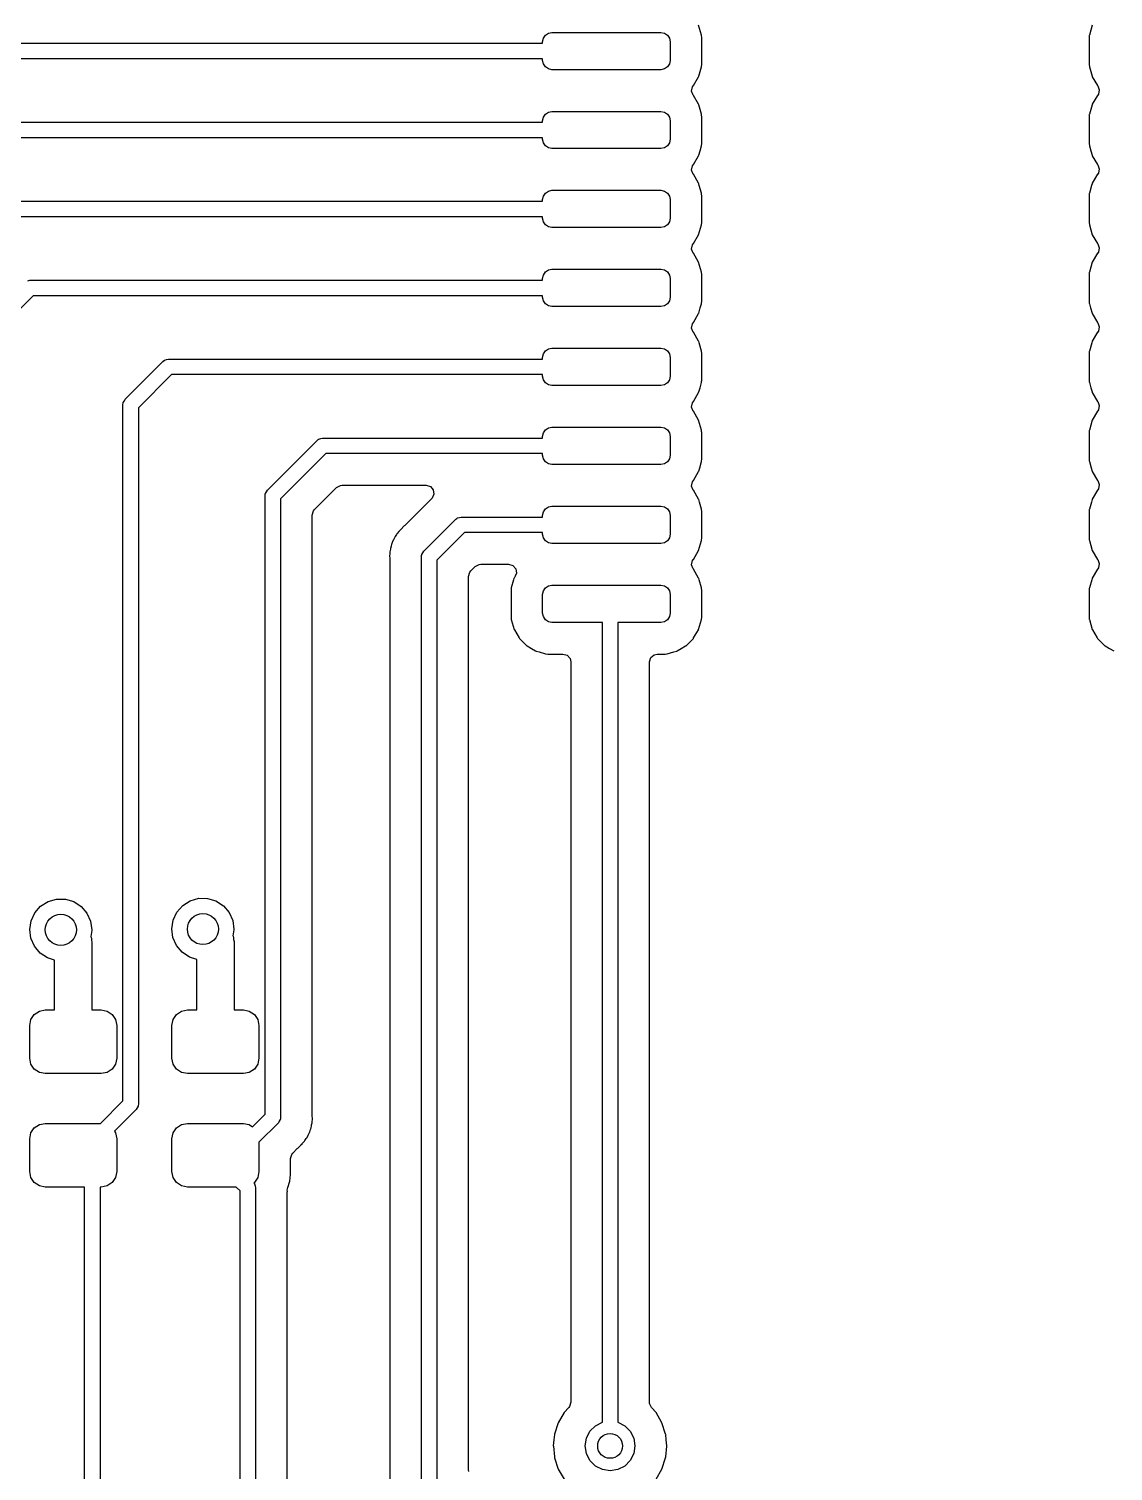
# Model space of a CAD drawing. Extents: x 1.82 to 8.48, y -4.98 to -0.82.
# Drawn here: x 5.032 to 5.719, y -4.516 to -3.603 of the extents above; entities that cross this region are included whole.
import ezdxf

# ---------------------------------------------------------------- set-up
doc = ezdxf.new("R2010")
doc.units = 0
doc.header["$MEASUREMENT"] = 0
doc.layers.add('BLACK', color=7, linetype='CONTINUOUS')

msp = doc.modelspace()

# ---------------------------------------------------------------- linework, layer by layer
at = {"layer": 'BLACK', "linetype": 'CONTINUOUS'}
for p, q in [((5.35773, -3.60857), (5.35901, -3.60665)), ((5.35901, -3.60665), (5.36093, -3.60537)), ((5.36093, -3.60537), (5.36319, -3.60492)), ((5.36319, -3.60492), (5.43209, -3.60492)), ((5.43209, -3.60492), (5.43435, -3.60537)), ((5.43435, -3.60537), (5.43626, -3.60665)), ((5.43626, -3.60665), (5.43754, -3.60857)), ((5.4579, -3.60674), (5.45607, -3.60045)), ((5.45792, -3.60699), (5.4579, -3.60674)), ((5.458, -3.60811), (5.45792, -3.60699)), ((5.45792, -3.60699), (5.45792, -3.60699)), ((5.7035, -3.60699), (5.70341, -3.60811)), ((5.70352, -3.60674), (5.7035, -3.60699)), ((5.7035, -3.60699), (5.7035, -3.60699)), ((5.70535, -3.60045), (5.70352, -3.60674)), ((4.77894, -3.61181), (5.35728, -3.61181)), ((5.35728, -3.61083), (5.35773, -3.60857)), ((5.35728, -3.61181), (5.35728, -3.61083)), ((5.43754, -3.60857), (5.43799, -3.61083)), ((5.43799, -3.61083), (5.43799, -3.62264)), ((5.45801, -3.60821), (5.458, -3.60811)), ((5.45801, -3.62526), (5.45801, -3.60821)), ((5.70341, -3.60811), (5.70341, -3.60821)), ((5.70341, -3.60821), (5.70341, -3.62526)), ((5.35728, -3.62165), (4.78098, -3.62165)), ((5.35728, -3.62264), (5.35728, -3.62165)), ((5.35773, -3.6249), (5.35728, -3.62264)), ((5.35901, -3.62681), (5.35773, -3.6249)), ((5.43754, -3.6249), (5.43626, -3.62681)), ((5.43799, -3.62264), (5.43754, -3.6249)), ((5.4579, -3.62673), (5.45801, -3.62526)), ((5.70341, -3.62526), (5.70352, -3.62673)), ((5.36093, -3.62809), (5.35901, -3.62681)), ((5.36319, -3.62854), (5.36093, -3.62809)), ((5.43209, -3.62854), (5.36319, -3.62854)), ((5.43435, -3.62809), (5.43209, -3.62854)), ((5.43626, -3.62681), (5.43435, -3.62809)), ((5.45273, -3.63865), (5.45607, -3.63302)), ((5.45607, -3.63302), (5.45618, -3.63264)), ((5.45618, -3.63264), (5.45701, -3.62977)), ((5.45701, -3.62977), (5.4579, -3.62673)), ((5.70352, -3.62673), (5.70441, -3.62977)), ((5.70441, -3.62977), (5.70524, -3.63264)), ((5.70524, -3.63264), (5.70535, -3.63302)), ((5.70535, -3.63302), (5.70868, -3.63865)), ((5.45163, -3.64217), (5.45218, -3.63943)), ((5.45263, -3.64471), (5.45163, -3.64217)), ((5.45218, -3.63943), (5.45258, -3.63881)), ((5.45258, -3.63881), (5.45273, -3.63865)), ((5.70868, -3.63865), (5.70879, -3.63876)), ((5.70879, -3.63876), (5.70978, -3.64129)), ((5.70924, -3.64403), (5.70884, -3.64466)), ((5.70978, -3.64129), (5.70924, -3.64403)), ((5.45273, -3.64481), (5.45263, -3.64471)), ((5.45607, -3.65045), (5.45273, -3.64481)), ((5.45616, -3.65075), (5.45607, -3.65045)), ((5.45659, -3.65224), (5.45616, -3.65075)), ((5.45616, -3.65075), (5.45616, -3.65075)), ((5.4579, -3.65674), (5.45659, -3.65224)), ((5.70483, -3.65224), (5.70352, -3.65674)), ((5.70526, -3.65075), (5.70483, -3.65224)), ((5.70535, -3.65045), (5.70526, -3.65075)), ((5.70526, -3.65075), (5.70526, -3.65075)), ((5.70868, -3.64481), (5.70535, -3.65045)), ((5.70884, -3.64466), (5.70868, -3.64481)), ((4.85689, -3.66181), (5.35728, -3.66181)), ((5.35728, -3.66083), (5.35773, -3.65857)), ((5.35728, -3.66181), (5.35728, -3.66083)), ((5.35773, -3.65857), (5.35901, -3.65665)), ((5.35901, -3.65665), (5.36093, -3.65537)), ((5.36093, -3.65537), (5.36319, -3.65492)), ((5.36319, -3.65492), (5.43209, -3.65492)), ((5.43209, -3.65492), (5.43435, -3.65537)), ((5.43435, -3.65537), (5.43626, -3.65665)), ((5.43626, -3.65665), (5.43754, -3.65857)), ((5.43754, -3.65857), (5.43799, -3.66083)), ((5.43799, -3.66083), (5.43799, -3.67264)), ((5.45792, -3.65699), (5.4579, -3.65674)), ((5.45797, -3.65767), (5.45792, -3.65699)), ((5.45792, -3.65699), (5.45792, -3.65699)), ((5.45801, -3.65821), (5.45797, -3.65767)), ((5.45801, -3.67526), (5.45801, -3.65821)), ((5.70345, -3.65767), (5.70341, -3.65821)), ((5.70341, -3.65821), (5.70341, -3.67526)), ((5.7035, -3.65699), (5.70345, -3.65767)), ((5.70352, -3.65674), (5.7035, -3.65699)), ((5.7035, -3.65699), (5.7035, -3.65699)), ((5.35728, -3.67165), (4.85893, -3.67165)), ((5.35728, -3.67264), (5.35728, -3.67165)), ((5.35773, -3.6749), (5.35728, -3.67264)), ((5.35901, -3.67681), (5.35773, -3.6749)), ((5.36093, -3.67809), (5.35901, -3.67681)), ((5.36319, -3.67854), (5.36093, -3.67809)), ((5.43209, -3.67854), (5.36319, -3.67854)), ((5.43435, -3.67809), (5.43209, -3.67854)), ((5.43626, -3.67681), (5.43435, -3.67809)), ((5.43754, -3.6749), (5.43626, -3.67681)), ((5.43799, -3.67264), (5.43754, -3.6749)), ((5.45616, -3.6827), (5.45697, -3.6799)), ((5.45697, -3.6799), (5.4579, -3.67673)), ((5.4579, -3.67673), (5.45801, -3.67526)), ((5.70341, -3.67526), (5.70352, -3.67673)), ((5.70352, -3.67673), (5.70444, -3.6799)), ((5.70444, -3.6799), (5.70526, -3.6827)), ((5.45163, -3.69217), (5.45218, -3.68943)), ((5.45218, -3.68943), (5.45258, -3.68881)), ((5.45258, -3.68881), (5.45273, -3.68865)), ((5.45273, -3.68865), (5.45607, -3.68302)), ((5.45607, -3.68302), (5.45616, -3.6827)), ((5.70526, -3.6827), (5.70535, -3.68302)), ((5.70535, -3.68302), (5.70868, -3.68865)), ((5.70868, -3.68865), (5.70879, -3.68876)), ((5.70879, -3.68876), (5.70978, -3.69129)), ((5.45263, -3.69471), (5.45163, -3.69217)), ((5.45273, -3.69481), (5.45263, -3.69471)), ((5.45607, -3.70045), (5.45273, -3.69481)), ((5.70868, -3.69481), (5.70535, -3.70045)), ((5.70884, -3.69466), (5.70868, -3.69481)), ((5.70924, -3.69403), (5.70884, -3.69466)), ((5.70978, -3.69129), (5.70924, -3.69403)), ((5.35773, -3.70857), (5.35901, -3.70665)), ((5.35901, -3.70665), (5.36093, -3.70537)), ((5.36093, -3.70537), (5.36319, -3.70492)), ((5.36319, -3.70492), (5.43209, -3.70492)), ((5.43209, -3.70492), (5.43435, -3.70537)), ((5.43435, -3.70537), (5.43626, -3.70665)), ((5.43626, -3.70665), (5.43754, -3.70857)), ((5.45616, -3.70075), (5.45607, -3.70045)), ((5.45647, -3.70185), (5.45616, -3.70075)), ((5.45616, -3.70075), (5.45616, -3.70075)), ((5.4579, -3.70674), (5.45647, -3.70185)), ((5.45792, -3.70699), (5.4579, -3.70674)), ((5.45798, -3.70782), (5.45792, -3.70699)), ((5.45792, -3.70699), (5.45792, -3.70699)), ((5.45801, -3.70821), (5.45798, -3.70782)), ((5.70344, -3.70782), (5.70341, -3.70821)), ((5.7035, -3.70699), (5.70344, -3.70782)), ((5.70352, -3.70674), (5.7035, -3.70699)), ((5.7035, -3.70699), (5.7035, -3.70699)), ((5.70494, -3.70185), (5.70352, -3.70674)), ((5.70526, -3.70075), (5.70494, -3.70185)), ((5.70535, -3.70045), (5.70526, -3.70075)), ((5.70526, -3.70075), (5.70526, -3.70075)), ((4.96437, -3.71181), (5.35728, -3.71181)), ((5.35728, -3.71083), (5.35773, -3.70857)), ((5.35728, -3.71181), (5.35728, -3.71083)), ((5.43754, -3.70857), (5.43799, -3.71083)), ((5.43799, -3.71083), (5.43799, -3.72264)), ((5.45801, -3.72526), (5.45801, -3.70821)), ((5.70341, -3.70821), (5.70341, -3.72526)), ((5.35728, -3.72165), (4.96641, -3.72165)), ((5.35728, -3.72264), (5.35728, -3.72165)), ((5.35773, -3.7249), (5.35728, -3.72264)), ((5.35901, -3.72681), (5.35773, -3.7249)), ((5.43754, -3.7249), (5.43626, -3.72681)), ((5.43799, -3.72264), (5.43754, -3.7249)), ((5.4579, -3.72673), (5.45801, -3.72526)), ((5.70341, -3.72526), (5.70352, -3.72673)), ((5.36093, -3.72809), (5.35901, -3.72681)), ((5.36319, -3.72854), (5.36093, -3.72809)), ((5.43209, -3.72854), (5.36319, -3.72854)), ((5.43435, -3.72809), (5.43209, -3.72854)), ((5.43626, -3.72681), (5.43435, -3.72809)), ((5.45273, -3.73865), (5.45607, -3.73302)), ((5.45607, -3.73302), (5.4579, -3.72673)), ((5.70352, -3.72673), (5.70535, -3.73302)), ((5.70535, -3.73302), (5.70868, -3.73865)), ((5.45163, -3.74217), (5.45218, -3.73943)), ((5.45263, -3.74471), (5.45163, -3.74217)), ((5.45218, -3.73943), (5.45258, -3.73881)), ((5.45258, -3.73881), (5.45273, -3.73865)), ((5.70868, -3.73865), (5.70879, -3.73876)), ((5.70879, -3.73876), (5.70978, -3.74129)), ((5.70924, -3.74403), (5.70884, -3.74466)), ((5.70978, -3.74129), (5.70924, -3.74403)), ((5.45273, -3.74481), (5.45263, -3.74471)), ((5.45607, -3.75045), (5.45273, -3.74481)), ((5.4579, -3.75674), (5.45607, -3.75045)), ((5.70535, -3.75045), (5.70352, -3.75674)), ((5.70868, -3.74481), (5.70535, -3.75045)), ((5.70884, -3.74466), (5.70868, -3.74481)), ((5.03132, -3.76215), (5.03248, -3.76181)), ((5.03248, -3.76181), (5.35728, -3.76181)), ((5.35728, -3.76083), (5.35773, -3.75857)), ((5.35728, -3.76181), (5.35728, -3.76083)), ((5.35773, -3.75857), (5.35901, -3.75665)), ((5.35901, -3.75665), (5.36093, -3.75537)), ((5.36093, -3.75537), (5.36319, -3.75492)), ((5.36319, -3.75492), (5.43209, -3.75492)), ((5.43209, -3.75492), (5.43435, -3.75537)), ((5.43435, -3.75537), (5.43626, -3.75665)), ((5.43626, -3.75665), (5.43754, -3.75857)), ((5.43754, -3.75857), (5.43799, -3.76083)), ((5.43799, -3.76083), (5.43799, -3.77264)), ((5.45792, -3.75699), (5.4579, -3.75674)), ((5.458, -3.758), (5.45792, -3.75699)), ((5.45792, -3.75699), (5.45792, -3.75699)), ((5.45801, -3.75821), (5.458, -3.758)), ((5.45801, -3.77526), (5.45801, -3.75821)), ((5.70342, -3.758), (5.70341, -3.75821)), ((5.70341, -3.75821), (5.70341, -3.77526)), ((5.7035, -3.75699), (5.70342, -3.758)), ((5.70352, -3.75674), (5.7035, -3.75699)), ((5.7035, -3.75699), (5.7035, -3.75699)), ((5.03452, -3.77165), (5.01134, -3.79483)), ((5.35728, -3.77165), (5.03452, -3.77165)), ((5.35728, -3.77264), (5.35728, -3.77165)), ((5.35773, -3.7749), (5.35728, -3.77264)), ((5.35901, -3.77681), (5.35773, -3.7749)), ((5.36093, -3.77809), (5.35901, -3.77681)), ((5.36319, -3.77854), (5.36093, -3.77809)), ((5.43209, -3.77854), (5.36319, -3.77854)), ((5.43435, -3.77809), (5.43209, -3.77854)), ((5.43626, -3.77681), (5.43435, -3.77809)), ((5.43754, -3.7749), (5.43626, -3.77681)), ((5.43799, -3.77264), (5.43754, -3.7749)), ((5.45618, -3.78262), (5.45713, -3.77937)), ((5.45713, -3.77937), (5.4579, -3.77673)), ((5.4579, -3.77673), (5.45792, -3.77639)), ((5.45792, -3.77639), (5.458, -3.77535)), ((5.458, -3.77535), (5.45801, -3.77526)), ((5.458, -3.77535), (5.458, -3.77535)), ((5.70341, -3.77526), (5.70341, -3.77535)), ((5.70341, -3.77535), (5.70341, -3.77535)), ((5.70341, -3.77535), (5.7035, -3.77639)), ((5.7035, -3.77639), (5.70352, -3.77673)), ((5.70352, -3.77673), (5.70429, -3.77937)), ((5.70429, -3.77937), (5.70523, -3.78262)), ((5.45163, -3.79217), (5.45218, -3.78943)), ((5.45218, -3.78943), (5.45258, -3.78881)), ((5.45258, -3.78881), (5.45273, -3.78865)), ((5.45273, -3.78865), (5.45607, -3.78302)), ((5.45607, -3.78302), (5.45618, -3.78262)), ((5.70523, -3.78262), (5.70535, -3.78302)), ((5.70535, -3.78302), (5.70868, -3.78865)), ((5.70868, -3.78865), (5.70879, -3.78876)), ((5.70879, -3.78876), (5.70978, -3.79129)), ((5.45263, -3.79471), (5.45163, -3.79217)), ((5.45273, -3.79481), (5.45263, -3.79471)), ((5.45607, -3.80045), (5.45273, -3.79481)), ((5.70868, -3.79481), (5.70535, -3.80045)), ((5.70884, -3.79466), (5.70868, -3.79481)), ((5.70924, -3.79403), (5.70884, -3.79466)), ((5.70978, -3.79129), (5.70924, -3.79403)), ((5.35773, -3.80857), (5.35901, -3.80665)), ((5.35901, -3.80665), (5.36093, -3.80537)), ((5.36093, -3.80537), (5.36319, -3.80492)), ((5.36319, -3.80492), (5.43209, -3.80492)), ((5.43209, -3.80492), (5.43435, -3.80537)), ((5.43435, -3.80537), (5.43626, -3.80665)), ((5.43626, -3.80665), (5.43754, -3.80857)), ((5.45616, -3.80075), (5.45607, -3.80045)), ((5.45636, -3.80144), (5.45616, -3.80075)), ((5.45616, -3.80075), (5.45616, -3.80075)), ((5.4579, -3.80674), (5.45636, -3.80144)), ((5.45792, -3.80699), (5.4579, -3.80674)), ((5.458, -3.80806), (5.45792, -3.80699)), ((5.45792, -3.80699), (5.45792, -3.80699)), ((5.45801, -3.80821), (5.458, -3.80806)), ((5.45801, -3.82526), (5.45801, -3.80821)), ((5.70342, -3.80806), (5.70341, -3.80821)), ((5.70341, -3.80821), (5.70341, -3.82526)), ((5.7035, -3.80699), (5.70342, -3.80806)), ((5.70352, -3.80674), (5.7035, -3.80699)), ((5.7035, -3.80699), (5.7035, -3.80699)), ((5.70506, -3.80144), (5.70352, -3.80674)), ((5.70526, -3.80075), (5.70506, -3.80144)), ((5.70535, -3.80045), (5.70526, -3.80075)), ((5.70526, -3.80075), (5.70526, -3.80075)), ((5.09294, -3.83711), (5.1168, -3.81325)), ((5.1168, -3.81325), (5.1175, -3.81273)), ((5.1175, -3.81273), (5.11762, -3.81259)), ((5.11762, -3.81259), (5.11772, -3.81256)), ((5.11772, -3.81256), (5.11793, -3.81241)), ((5.11793, -3.81241), (5.11911, -3.81215)), ((5.11911, -3.81215), (5.12028, -3.81181)), ((5.12028, -3.81181), (5.35728, -3.81181)), ((5.35728, -3.81083), (5.35773, -3.80857)), ((5.35728, -3.81181), (5.35728, -3.81083)), ((5.43754, -3.80857), (5.43799, -3.81083)), ((5.43799, -3.81083), (5.43799, -3.82264)), ((5.12231, -3.82165), (5.10134, -3.84263)), ((5.35728, -3.82165), (5.12231, -3.82165)), ((5.35728, -3.82264), (5.35728, -3.82165)), ((5.35773, -3.8249), (5.35728, -3.82264)), ((5.35901, -3.82681), (5.35773, -3.8249)), ((5.43754, -3.8249), (5.43626, -3.82681)), ((5.43799, -3.82264), (5.43754, -3.8249)), ((5.45696, -3.82994), (5.4579, -3.82673)), ((5.4579, -3.82673), (5.45795, -3.82609)), ((5.45795, -3.82609), (5.458, -3.82535)), ((5.458, -3.82535), (5.45801, -3.82526)), ((5.458, -3.82535), (5.458, -3.82535)), ((5.70341, -3.82526), (5.70341, -3.82535)), ((5.70341, -3.82535), (5.70341, -3.82535)), ((5.70341, -3.82535), (5.70347, -3.82609)), ((5.70347, -3.82609), (5.70352, -3.82673)), ((5.70352, -3.82673), (5.70445, -3.82994)), ((5.36093, -3.82809), (5.35901, -3.82681)), ((5.36319, -3.82854), (5.36093, -3.82809)), ((5.43209, -3.82854), (5.36319, -3.82854)), ((5.43435, -3.82809), (5.43209, -3.82854)), ((5.43626, -3.82681), (5.43435, -3.82809)), ((5.45273, -3.83865), (5.45607, -3.83302)), ((5.45607, -3.83302), (5.4562, -3.83256)), ((5.4562, -3.83256), (5.45696, -3.82994)), ((5.70445, -3.82994), (5.70522, -3.83256)), ((5.70522, -3.83256), (5.70535, -3.83302)), ((5.70535, -3.83302), (5.70868, -3.83865)), ((5.0915, -3.84059), (5.09162, -3.83972)), ((5.0915, -4.28147), (5.0915, -3.84059)), ((5.09161, -3.83954), (5.09166, -3.83944)), ((5.09162, -3.83972), (5.09161, -3.83954)), ((5.09166, -3.83944), (5.0917, -3.83919)), ((5.0917, -3.83919), (5.09236, -3.83817)), ((5.09236, -3.83817), (5.09294, -3.83711)), ((5.10134, -3.84263), (5.10134, -4.2835)), ((5.45163, -3.84217), (5.45218, -3.83943)), ((5.45263, -3.84471), (5.45163, -3.84217)), ((5.45218, -3.83943), (5.45258, -3.83881)), ((5.45258, -3.83881), (5.45273, -3.83865)), ((5.45273, -3.84481), (5.45263, -3.84471)), ((5.45607, -3.85045), (5.45273, -3.84481)), ((5.70868, -3.84481), (5.70535, -3.85045)), ((5.70868, -3.83865), (5.70879, -3.83876)), ((5.70884, -3.84466), (5.70868, -3.84481)), ((5.70879, -3.83876), (5.70978, -3.84129)), ((5.70924, -3.84403), (5.70884, -3.84466)), ((5.70978, -3.84129), (5.70924, -3.84403)), ((5.4579, -3.85674), (5.45607, -3.85045)), ((5.70535, -3.85045), (5.70352, -3.85674)), ((5.18294, -3.89475), (5.21443, -3.86325)), ((5.21443, -3.86325), (5.21514, -3.86273)), ((5.21514, -3.86273), (5.21525, -3.86259)), ((5.21525, -3.86259), (5.21536, -3.86256)), ((5.21536, -3.86256), (5.21557, -3.86241)), ((5.21557, -3.86241), (5.21675, -3.86215)), ((5.21675, -3.86215), (5.21791, -3.86181)), ((5.21791, -3.86181), (5.35728, -3.86181)), ((5.35728, -3.86083), (5.35773, -3.85857)), ((5.35728, -3.86181), (5.35728, -3.86083)), ((5.35773, -3.85857), (5.35901, -3.85665)), ((5.35901, -3.85665), (5.36093, -3.85537)), ((5.36093, -3.85537), (5.36319, -3.85492)), ((5.36319, -3.85492), (5.43209, -3.85492)), ((5.43209, -3.85492), (5.43435, -3.85537)), ((5.43435, -3.85537), (5.43626, -3.85665)), ((5.43626, -3.85665), (5.43754, -3.85857)), ((5.43754, -3.85857), (5.43799, -3.86083)), ((5.43799, -3.86083), (5.43799, -3.87264)), ((5.45792, -3.85699), (5.4579, -3.85674)), ((5.45797, -3.85769), (5.45792, -3.85699)), ((5.45792, -3.85699), (5.45792, -3.85699)), ((5.45801, -3.85821), (5.45797, -3.85769)), ((5.45801, -3.87526), (5.45801, -3.85821)), ((5.70345, -3.85769), (5.70341, -3.85821)), ((5.70341, -3.85821), (5.70341, -3.87526)), ((5.7035, -3.85699), (5.70345, -3.85769)), ((5.70352, -3.85674), (5.7035, -3.85699)), ((5.7035, -3.85699), (5.7035, -3.85699)), ((5.21995, -3.87165), (5.19134, -3.90027)), ((5.35728, -3.87165), (5.21995, -3.87165)), ((5.35728, -3.87264), (5.35728, -3.87165)), ((5.35773, -3.8749), (5.35728, -3.87264)), ((5.35901, -3.87681), (5.35773, -3.8749)), ((5.36093, -3.87809), (5.35901, -3.87681)), ((5.36319, -3.87854), (5.36093, -3.87809)), ((5.43209, -3.87854), (5.36319, -3.87854)), ((5.43435, -3.87809), (5.43209, -3.87854)), ((5.43626, -3.87681), (5.43435, -3.87809)), ((5.43754, -3.8749), (5.43626, -3.87681)), ((5.43799, -3.87264), (5.43754, -3.8749)), ((5.45616, -3.88269), (5.45675, -3.88066)), ((5.45675, -3.88066), (5.4579, -3.87673)), ((5.4579, -3.87673), (5.45793, -3.87633)), ((5.45793, -3.87633), (5.458, -3.87535)), ((5.458, -3.87535), (5.45801, -3.87526)), ((5.458, -3.87535), (5.458, -3.87535)), ((5.70341, -3.87526), (5.70341, -3.87535)), ((5.70341, -3.87535), (5.70341, -3.87535)), ((5.70341, -3.87535), (5.70349, -3.87633)), ((5.70349, -3.87633), (5.70352, -3.87673)), ((5.70352, -3.87673), (5.70466, -3.88066)), ((5.70466, -3.88066), (5.70525, -3.88269)), ((5.45163, -3.89217), (5.45218, -3.88943)), ((5.45218, -3.88943), (5.45258, -3.88881)), ((5.45258, -3.88881), (5.45273, -3.88865)), ((5.45273, -3.88865), (5.45607, -3.88302)), ((5.45607, -3.88302), (5.45616, -3.88269)), ((5.70525, -3.88269), (5.70535, -3.88302)), ((5.70535, -3.88302), (5.70868, -3.88865)), ((5.70868, -3.88865), (5.70879, -3.88876)), ((5.70879, -3.88876), (5.70978, -3.89129)), ((5.1815, -3.89823), (5.18162, -3.89736)), ((5.1815, -4.28989), (5.1815, -3.89823)), ((5.18161, -3.89718), (5.18166, -3.89708)), ((5.18162, -3.89736), (5.18161, -3.89718)), ((5.18166, -3.89708), (5.1817, -3.89683)), ((5.1817, -3.89683), (5.18236, -3.89581)), ((5.18236, -3.89581), (5.18294, -3.89475)), ((5.21281, -3.90711), (5.22679, -3.89313)), ((5.22679, -3.89313), (5.22924, -3.89179)), ((5.22924, -3.89179), (5.2303, -3.89167)), ((5.2303, -3.89167), (5.28352, -3.89167)), ((5.28352, -3.89167), (5.2862, -3.89246)), ((5.2862, -3.89246), (5.28803, -3.89457)), ((5.28843, -3.89734), (5.28727, -3.89988)), ((5.28803, -3.89457), (5.28843, -3.89734)), ((5.45263, -3.89471), (5.45163, -3.89217)), ((5.45273, -3.89481), (5.45263, -3.89471)), ((5.45607, -3.90045), (5.45273, -3.89481)), ((5.70868, -3.89481), (5.70535, -3.90045)), ((5.70884, -3.89466), (5.70868, -3.89481)), ((5.70924, -3.89403), (5.70884, -3.89466)), ((5.70978, -3.89129), (5.70924, -3.89403)), ((5.19134, -3.90027), (5.19134, -4.29193)), ((5.21136, -3.91061), (5.21215, -3.90793)), ((5.21215, -3.90793), (5.21281, -3.90711)), ((5.28703, -3.90014), (5.26999, -3.91718)), ((5.28727, -3.89988), (5.28703, -3.90014)), ((5.35728, -3.91083), (5.35773, -3.90857)), ((5.35773, -3.90857), (5.35901, -3.90665)), ((5.35901, -3.90665), (5.36093, -3.90537)), ((5.36093, -3.90537), (5.36319, -3.90492)), ((5.36319, -3.90492), (5.43209, -3.90492)), ((5.43209, -3.90492), (5.43435, -3.90537)), ((5.43435, -3.90537), (5.43626, -3.90665)), ((5.43626, -3.90665), (5.43754, -3.90857)), ((5.43754, -3.90857), (5.43799, -3.91083)), ((5.45616, -3.90075), (5.45607, -3.90045)), ((5.45661, -3.90231), (5.45616, -3.90075)), ((5.45616, -3.90075), (5.45616, -3.90075)), ((5.4579, -3.90674), (5.45661, -3.90231)), ((5.45792, -3.90699), (5.4579, -3.90674)), ((5.458, -3.90811), (5.45792, -3.90699)), ((5.45792, -3.90699), (5.45792, -3.90699)), ((5.45801, -3.90821), (5.458, -3.90811)), ((5.45801, -3.92526), (5.45801, -3.90821)), ((5.7035, -3.90699), (5.70341, -3.90811)), ((5.70341, -3.90811), (5.70341, -3.90821)), ((5.70341, -3.90821), (5.70341, -3.92526)), ((5.70352, -3.90674), (5.7035, -3.90699)), ((5.7035, -3.90699), (5.7035, -3.90699)), ((5.70481, -3.90231), (5.70352, -3.90674)), ((5.70526, -3.90075), (5.70481, -3.90231)), ((5.70535, -3.90045), (5.70526, -3.90075)), ((5.70526, -3.90075), (5.70526, -3.90075)), ((5.21136, -4.29052), (5.21136, -3.91061)), ((5.26941, -3.91764), (5.26757, -3.91959)), ((5.26966, -3.91748), (5.26941, -3.91764)), ((5.26999, -3.91718), (5.26966, -3.91748)), ((5.28195, -3.93353), (5.30223, -3.91325)), ((5.30223, -3.91325), (5.30293, -3.91273)), ((5.30293, -3.91273), (5.30305, -3.91259)), ((5.30305, -3.91259), (5.30316, -3.91256)), ((5.30316, -3.91256), (5.30336, -3.91241)), ((5.30336, -3.91241), (5.30455, -3.91215)), ((5.30455, -3.91215), (5.30571, -3.91181)), ((5.30571, -3.91181), (5.35728, -3.91181)), ((5.35728, -3.91181), (5.35728, -3.91083)), ((5.43799, -3.91083), (5.43799, -3.92264)), ((5.2629, -3.92623), (5.26206, -3.92775)), ((5.2631, -3.92581), (5.2629, -3.92623)), ((5.26367, -3.9245), (5.2631, -3.92581)), ((5.26379, -3.92421), (5.26367, -3.9245)), ((5.26367, -3.9245), (5.26367, -3.9245)), ((5.26428, -3.92358), (5.26379, -3.92421)), ((5.26471, -3.92293), (5.26428, -3.92358)), ((5.26494, -3.92251), (5.26471, -3.92293)), ((5.2651, -3.92223), (5.26494, -3.9225)), ((5.26494, -3.9225), (5.26494, -3.92251)), ((5.26629, -3.92096), (5.2651, -3.92223)), ((5.26659, -3.92061), (5.26629, -3.92096)), ((5.26669, -3.92048), (5.26659, -3.92061)), ((5.26746, -3.9197), (5.26669, -3.92048)), ((5.26757, -3.91959), (5.26746, -3.9197)), ((5.30775, -3.92165), (5.29035, -3.93905)), ((5.35728, -3.92165), (5.30775, -3.92165)), ((5.35728, -3.92264), (5.35728, -3.92165)), ((5.35773, -3.9249), (5.35728, -3.92264)), ((5.35901, -3.92681), (5.35773, -3.9249)), ((5.36093, -3.92809), (5.35901, -3.92681)), ((5.43626, -3.92681), (5.43435, -3.92809)), ((5.43754, -3.9249), (5.43626, -3.92681)), ((5.43799, -3.92264), (5.43754, -3.9249)), ((5.45607, -3.93302), (5.4579, -3.92673)), ((5.4579, -3.92673), (5.45793, -3.92624)), ((5.45793, -3.92624), (5.458, -3.92535)), ((5.458, -3.92535), (5.45801, -3.92526)), ((5.458, -3.92535), (5.458, -3.92535)), ((5.70341, -3.92526), (5.70341, -3.92535)), ((5.70341, -3.92535), (5.70341, -3.92535)), ((5.70341, -3.92535), (5.70348, -3.92624)), ((5.70348, -3.92624), (5.70352, -3.92673)), ((5.70352, -3.92673), (5.70535, -3.93302)), ((5.26043, -3.93543), (5.26031, -3.93622)), ((5.26031, -3.93622), (5.26034, -3.93653)), ((5.26049, -3.93465), (5.26043, -3.93543)), ((5.26071, -3.93302), (5.26049, -3.93386)), ((5.26049, -3.93386), (5.26049, -3.93465)), ((5.26093, -3.93217), (5.26071, -3.93302)), ((5.26102, -3.93171), (5.26093, -3.93217)), ((5.26124, -3.9303), (5.26102, -3.93171)), ((5.26129, -3.92999), (5.26124, -3.9303)), ((5.26124, -3.9303), (5.26124, -3.9303)), ((5.26161, -3.92926), (5.26129, -3.92999)), ((5.26186, -3.92853), (5.26161, -3.92926)), ((5.26198, -3.92806), (5.26186, -3.92853)), ((5.26206, -3.92775), (5.26198, -3.92806)), ((5.26198, -3.92806), (5.26198, -3.92806)), ((5.28051, -3.93701), (5.28064, -3.93614)), ((5.28062, -3.93596), (5.28068, -3.93586)), ((5.28064, -3.93614), (5.28062, -3.93596)), ((5.28068, -3.93586), (5.28071, -3.93561)), ((5.28071, -3.93561), (5.28137, -3.93459)), ((5.28137, -3.93459), (5.28195, -3.93353)), ((5.36319, -3.92854), (5.36093, -3.92809)), ((5.43209, -3.92854), (5.36319, -3.92854)), ((5.43435, -3.92809), (5.43209, -3.92854)), ((5.45273, -3.93865), (5.45607, -3.93302)), ((5.70535, -3.93302), (5.70868, -3.93865)), ((5.26034, -3.93653), (5.26047, -3.93795)), ((5.26047, -3.93795), (5.26049, -3.93842)), ((5.26049, -3.93842), (5.26049, -4.52446)), ((5.28051, -4.52756), (5.28051, -3.93701)), ((5.29035, -3.93905), (5.29035, -4.52552)), ((5.31183, -3.94589), (5.31459, -3.94313)), ((5.31459, -3.94313), (5.31704, -3.94179)), ((5.31704, -3.94179), (5.31809, -3.94167)), ((5.31809, -3.94167), (5.3357, -3.94167)), ((5.3357, -3.94167), (5.33838, -3.94246)), ((5.33838, -3.94246), (5.34021, -3.94457)), ((5.34021, -3.94457), (5.34061, -3.94734)), ((5.45163, -3.94217), (5.45218, -3.93943)), ((5.45263, -3.94471), (5.45163, -3.94217)), ((5.45218, -3.93943), (5.45258, -3.93881)), ((5.45258, -3.93881), (5.45273, -3.93865)), ((5.45273, -3.94481), (5.45263, -3.94471)), ((5.45607, -3.95045), (5.45273, -3.94481)), ((5.70868, -3.94481), (5.70535, -3.95045)), ((5.70868, -3.93865), (5.70879, -3.93876)), ((5.70884, -3.94466), (5.70868, -3.94481)), ((5.70879, -3.93876), (5.70978, -3.94129)), ((5.70924, -3.94403), (5.70884, -3.94466)), ((5.70978, -3.94129), (5.70924, -3.94403)), ((5.31037, -3.94939), (5.31116, -3.94671)), ((5.31037, -4.51517), (5.31037, -3.94939)), ((5.31116, -3.94671), (5.31183, -3.94589)), ((5.33887, -3.95162), (5.33738, -3.95674)), ((5.33912, -3.95075), (5.33887, -3.95162)), ((5.33921, -3.95045), (5.33912, -3.95075)), ((5.33912, -3.95075), (5.33912, -3.95075)), ((5.33997, -3.94916), (5.33921, -3.95045)), ((5.34061, -3.94734), (5.33997, -3.94916)), ((5.45616, -3.95075), (5.45607, -3.95045)), ((5.45641, -3.95162), (5.45616, -3.95075)), ((5.45616, -3.95075), (5.45616, -3.95075)), ((5.4579, -3.95674), (5.45641, -3.95162)), ((5.70501, -3.95162), (5.70352, -3.95674)), ((5.70526, -3.95075), (5.70501, -3.95162)), ((5.70535, -3.95045), (5.70526, -3.95075)), ((5.70526, -3.95075), (5.70526, -3.95075)), ((5.33727, -3.95811), (5.33726, -3.95821)), ((5.33726, -3.95821), (5.33726, -3.97526)), ((5.33736, -3.95699), (5.33727, -3.95811)), ((5.33738, -3.95674), (5.33736, -3.95699)), ((5.33736, -3.95699), (5.33736, -3.95699)), ((5.35728, -3.96083), (5.35773, -3.95857)), ((5.35728, -3.97264), (5.35728, -3.96083)), ((5.35773, -3.95857), (5.35901, -3.95665)), ((5.35901, -3.95665), (5.36093, -3.95537)), ((5.36093, -3.95537), (5.36319, -3.95492)), ((5.36319, -3.95492), (5.43209, -3.95492)), ((5.43209, -3.95492), (5.43435, -3.95537)), ((5.43435, -3.95537), (5.43626, -3.95665)), ((5.43626, -3.95665), (5.43754, -3.95857)), ((5.43754, -3.95857), (5.43799, -3.96083)), ((5.43799, -3.96083), (5.43799, -3.97264)), ((5.45792, -3.95699), (5.4579, -3.95674)), ((5.458, -3.95811), (5.45792, -3.95699)), ((5.45792, -3.95699), (5.45792, -3.95699)), ((5.45801, -3.95821), (5.458, -3.95811)), ((5.45801, -3.97526), (5.45801, -3.95821)), ((5.7035, -3.95699), (5.70341, -3.95811)), ((5.70341, -3.95811), (5.70341, -3.95821)), ((5.70341, -3.95821), (5.70341, -3.97526)), ((5.70352, -3.95674), (5.7035, -3.95699)), ((5.7035, -3.95699), (5.7035, -3.95699)), ((5.35773, -3.9749), (5.35728, -3.97264)), ((5.43799, -3.97264), (5.43754, -3.9749)), ((5.33726, -3.97526), (5.33727, -3.97535)), ((5.33727, -3.97535), (5.33727, -3.97535)), ((5.33727, -3.97535), (5.33736, -3.97644)), ((5.33736, -3.97644), (5.33738, -3.97673)), ((5.33738, -3.97673), (5.33921, -3.98302)), ((5.35901, -3.97681), (5.35773, -3.9749)), ((5.36093, -3.97809), (5.35901, -3.97681)), ((5.36319, -3.97854), (5.36093, -3.97809)), ((5.39508, -3.97854), (5.36319, -3.97854)), ((5.39508, -4.48505), (5.39508, -3.97854)), ((5.43209, -3.97854), (5.40492, -3.97854)), ((5.40492, -3.97854), (5.40492, -4.48505)), ((5.43435, -3.97809), (5.43209, -3.97854)), ((5.43626, -3.97681), (5.43435, -3.97809)), ((5.43754, -3.9749), (5.43626, -3.97681)), ((5.45607, -3.98302), (5.4579, -3.97673)), ((5.4579, -3.97673), (5.45792, -3.97644)), ((5.45792, -3.97644), (5.458, -3.97535)), ((5.458, -3.97535), (5.45801, -3.97526)), ((5.458, -3.97535), (5.458, -3.97535)), ((5.70341, -3.97526), (5.70341, -3.97535)), ((5.70341, -3.97535), (5.70341, -3.97535)), ((5.70341, -3.97535), (5.7035, -3.97644)), ((5.7035, -3.97644), (5.70352, -3.97673)), ((5.70352, -3.97673), (5.70535, -3.98302)), ((5.33921, -3.98302), (5.33937, -3.98328)), ((5.33937, -3.98328), (5.34238, -3.98839)), ((5.34238, -3.98839), (5.34238, -3.98839)), ((5.34238, -3.98839), (5.34254, -3.98865)), ((5.34254, -3.98865), (5.34717, -3.99329)), ((5.4481, -3.99329), (5.45273, -3.98865)), ((5.45273, -3.98865), (5.45289, -3.98839)), ((5.45289, -3.98839), (5.45591, -3.98328)), ((5.45289, -3.98839), (5.45289, -3.98839)), ((5.45591, -3.98328), (5.45607, -3.98302)), ((5.70535, -3.98302), (5.70551, -3.98328)), ((5.70551, -3.98328), (5.70852, -3.98839)), ((5.70852, -3.98839), (5.70852, -3.98839)), ((5.70852, -3.98839), (5.70868, -3.98865)), ((5.70868, -3.98865), (5.71331, -3.99329)), ((5.34717, -3.99329), (5.34744, -3.99344)), ((5.34744, -3.99344), (5.34744, -3.99344)), ((5.34744, -3.99344), (5.35017, -3.99506)), ((5.35017, -3.99506), (5.35281, -3.99662)), ((5.35281, -3.99662), (5.35311, -3.99671)), ((5.35311, -3.99671), (5.35311, -3.99671)), ((5.35311, -3.99671), (5.35497, -3.99725)), ((5.35497, -3.99725), (5.3591, -3.99845)), ((5.3591, -3.99845), (5.35935, -3.99847)), ((5.35935, -3.99847), (5.35935, -3.99847)), ((5.35935, -3.99847), (5.36047, -3.99856)), ((5.36047, -3.99856), (5.36047, -3.99856)), ((5.36047, -3.99856), (5.36057, -3.99856)), ((5.36057, -3.99856), (5.3701, -3.99856)), ((5.3701, -3.99856), (5.37278, -3.99935)), ((5.37278, -3.99935), (5.37461, -4.00146)), ((5.42573, -4.00084), (5.42784, -3.99901)), ((5.42784, -3.99901), (5.4299, -3.99856)), ((5.4299, -3.99856), (5.4347, -3.99856)), ((5.4347, -3.99856), (5.4348, -3.99856)), ((5.4348, -3.99856), (5.43592, -3.99847)), ((5.4348, -3.99856), (5.4348, -3.99856)), ((5.43592, -3.99847), (5.43617, -3.99845)), ((5.43592, -3.99847), (5.43592, -3.99847)), ((5.43617, -3.99845), (5.44031, -3.99725)), ((5.44031, -3.99725), (5.44216, -3.99671)), ((5.44216, -3.99671), (5.44246, -3.99662)), ((5.44216, -3.99671), (5.44216, -3.99671)), ((5.44246, -3.99662), (5.4451, -3.99506)), ((5.4451, -3.99506), (5.44783, -3.99344)), ((5.44783, -3.99344), (5.4481, -3.99329)), ((5.44783, -3.99344), (5.44783, -3.99344)), ((5.71331, -3.99329), (5.71358, -3.99344)), ((5.71358, -3.99344), (5.71358, -3.99344)), ((5.71358, -3.99344), (5.71631, -3.99506)), ((5.71631, -3.99506), (5.71895, -3.99662)), ((5.37461, -4.00146), (5.37506, -4.00352)), ((5.37506, -4.00352), (5.37506, -4.47234)), ((5.42494, -4.00352), (5.42573, -4.00084)), ((5.42494, -4.47234), (5.42494, -4.00352)), ((5.03935, -4.15824), (5.04407, -4.15526)), ((5.04407, -4.15526), (5.04943, -4.15373)), ((5.04943, -4.15373), (5.05502, -4.15376)), ((5.05502, -4.15376), (5.06036, -4.15536)), ((5.06036, -4.15536), (5.06505, -4.15839)), ((5.12935, -4.15775), (5.13407, -4.15477)), ((5.13407, -4.15477), (5.13943, -4.15324)), ((5.13943, -4.15324), (5.14502, -4.15328)), ((5.14502, -4.15328), (5.15036, -4.15487)), ((5.15036, -4.15487), (5.15505, -4.15791)), ((5.03328, -4.16747), (5.03565, -4.16242)), ((5.03565, -4.16242), (5.03935, -4.15824)), ((5.06505, -4.15839), (5.06869, -4.16262)), ((5.06869, -4.16262), (5.071, -4.1677)), ((5.12328, -4.16699), (5.12565, -4.16194)), ((5.12565, -4.16194), (5.12935, -4.15775)), ((5.15505, -4.15791), (5.15869, -4.16214)), ((5.15869, -4.16214), (5.161, -4.16722)), ((5.03242, -4.17299), (5.03328, -4.16747)), ((5.03315, -4.17852), (5.03242, -4.17299)), ((5.071, -4.1677), (5.07179, -4.17323)), ((5.07179, -4.17371), (5.07114, -4.17753)), ((5.07179, -4.17323), (5.07179, -4.17371)), ((5.12242, -4.1725), (5.12328, -4.16699)), ((5.12315, -4.17804), (5.12242, -4.1725)), ((5.161, -4.16722), (5.16179, -4.17274)), ((5.16179, -4.17323), (5.16114, -4.17705)), ((5.16179, -4.17274), (5.16179, -4.17323)), ((5.03539, -4.18363), (5.03315, -4.17852)), ((5.07114, -4.17753), (5.07118, -4.17773)), ((5.07118, -4.17773), (5.07152, -4.17853)), ((5.07152, -4.17853), (5.07157, -4.17983)), ((5.07157, -4.17983), (5.07181, -4.18112)), ((5.07181, -4.18112), (5.07181, -4.2239)), ((5.12539, -4.18315), (5.12315, -4.17804)), ((5.16114, -4.17705), (5.16118, -4.17724)), ((5.16118, -4.17724), (5.16152, -4.17804)), ((5.16152, -4.17804), (5.16157, -4.17935)), ((5.16157, -4.17935), (5.16181, -4.18064)), ((5.16181, -4.18064), (5.16181, -4.2239)), ((5.03899, -4.1879), (5.03539, -4.18363)), ((5.04363, -4.191), (5.03899, -4.1879)), ((5.04819, -4.19242), (5.04363, -4.191)), ((5.12899, -4.18742), (5.12539, -4.18315)), ((5.13363, -4.19051), (5.12899, -4.18742)), ((5.13819, -4.19194), (5.13363, -4.19051)), ((5.13819, -4.2239), (5.13819, -4.19194)), ((5.04819, -4.2239), (5.04819, -4.19242)), ((5.03319, -4.22997), (5.03532, -4.22678)), ((5.03532, -4.22678), (5.03852, -4.22465)), ((5.03852, -4.22465), (5.04228, -4.2239)), ((5.04228, -4.2239), (5.04819, -4.2239)), ((5.07181, -4.2239), (5.07772, -4.2239)), ((5.07772, -4.2239), (5.08148, -4.22465)), ((5.08148, -4.22465), (5.08468, -4.22678)), ((5.08468, -4.22678), (5.08681, -4.22997)), ((5.12319, -4.22997), (5.12532, -4.22678)), ((5.12532, -4.22678), (5.12852, -4.22465)), ((5.12852, -4.22465), (5.13228, -4.2239)), ((5.13228, -4.2239), (5.13819, -4.2239)), ((5.16181, -4.2239), (5.16772, -4.2239)), ((5.16772, -4.2239), (5.17148, -4.22465)), ((5.17148, -4.22465), (5.17468, -4.22678)), ((5.17468, -4.22678), (5.17681, -4.22997)), ((5.03244, -4.23374), (5.03319, -4.22997)), ((5.03244, -4.25441), (5.03244, -4.23374)), ((5.08681, -4.22997), (5.08756, -4.23374)), ((5.08756, -4.23374), (5.08756, -4.25441)), ((5.12244, -4.23374), (5.12319, -4.22997)), ((5.12244, -4.25441), (5.12244, -4.23374)), ((5.17681, -4.22997), (5.17756, -4.23374)), ((5.17756, -4.23374), (5.17756, -4.25441)), ((5.03319, -4.25818), (5.03244, -4.25441)), ((5.08756, -4.25441), (5.08681, -4.25818)), ((5.12319, -4.25818), (5.12244, -4.25441)), ((5.17756, -4.25441), (5.17681, -4.25818)), ((5.03532, -4.26137), (5.03319, -4.25818)), ((5.03852, -4.2635), (5.03532, -4.26137)), ((5.04228, -4.26425), (5.03852, -4.2635)), ((5.07772, -4.26425), (5.04228, -4.26425)), ((5.08148, -4.2635), (5.07772, -4.26425)), ((5.08468, -4.26137), (5.08148, -4.2635)), ((5.08681, -4.25818), (5.08468, -4.26137)), ((5.12532, -4.26137), (5.12319, -4.25818)), ((5.12852, -4.2635), (5.12532, -4.26137)), ((5.13228, -4.26425), (5.12852, -4.2635)), ((5.16772, -4.26425), (5.13228, -4.26425)), ((5.17148, -4.2635), (5.16772, -4.26425)), ((5.17468, -4.26137), (5.17148, -4.2635)), ((5.17681, -4.25818), (5.17468, -4.26137)), ((5.07721, -4.29575), (5.0915, -4.28147)), ((5.0999, -4.28698), (5.08611, -4.30077)), ((5.10048, -4.28592), (5.0999, -4.28698)), ((5.10114, -4.2849), (5.10048, -4.28592)), ((5.10117, -4.28465), (5.10114, -4.2849)), ((5.10123, -4.28455), (5.10117, -4.28465)), ((5.10134, -4.2835), (5.10121, -4.28437)), ((5.10121, -4.28437), (5.10123, -4.28455)), ((5.17353, -4.29786), (5.1815, -4.28989)), ((5.19134, -4.29193), (5.19121, -4.2928)), ((5.21138, -4.29099), (5.21136, -4.29052)), ((5.21154, -4.29272), (5.21138, -4.29099)), ((5.03319, -4.30182), (5.03532, -4.29863)), ((5.03532, -4.29863), (5.03852, -4.2965)), ((5.03852, -4.2965), (5.04228, -4.29575)), ((5.04228, -4.29575), (5.07721, -4.29575)), ((5.08611, -4.30077), (5.08681, -4.30182)), ((5.12319, -4.30182), (5.12532, -4.29863)), ((5.12532, -4.29863), (5.12852, -4.2965)), ((5.12852, -4.2965), (5.13228, -4.29575)), ((5.13228, -4.29575), (5.16772, -4.29575)), ((5.16772, -4.29575), (5.17148, -4.2965)), ((5.17148, -4.2965), (5.17353, -4.29786)), ((5.1899, -4.29541), (5.17756, -4.30775)), ((5.19048, -4.29435), (5.1899, -4.29541)), ((5.19114, -4.29333), (5.19048, -4.29435)), ((5.19117, -4.29307), (5.19114, -4.29333)), ((5.19123, -4.29298), (5.19117, -4.29307)), ((5.19121, -4.2928), (5.19123, -4.29298)), ((5.20895, -4.30271), (5.20979, -4.30118)), ((5.20979, -4.30118), (5.20987, -4.30088)), ((5.20987, -4.30088), (5.20999, -4.30041)), ((5.20987, -4.30088), (5.20987, -4.30088)), ((5.20999, -4.30041), (5.21024, -4.29967)), ((5.21024, -4.29967), (5.21043, -4.29923)), ((5.21043, -4.29923), (5.21056, -4.29894)), ((5.21056, -4.29894), (5.21061, -4.29863)), ((5.21061, -4.29863), (5.21083, -4.29722)), ((5.21061, -4.29863), (5.21061, -4.29863)), ((5.21083, -4.29722), (5.21093, -4.29677)), ((5.21093, -4.29677), (5.21128, -4.29538)), ((5.21128, -4.29538), (5.21136, -4.29508)), ((5.21128, -4.29538), (5.21128, -4.29538)), ((5.21136, -4.29428), (5.21142, -4.29351)), ((5.21136, -4.29508), (5.21136, -4.29428)), ((5.21142, -4.29351), (5.2115, -4.29303)), ((5.2115, -4.29303), (5.21154, -4.29272)), ((5.03244, -4.30559), (5.03319, -4.30182)), ((5.03244, -4.32626), (5.03244, -4.30559)), ((5.08681, -4.30182), (5.08756, -4.30559)), ((5.08756, -4.30559), (5.08756, -4.32626)), ((5.12244, -4.30559), (5.12319, -4.30182)), ((5.12244, -4.32626), (5.12244, -4.30559)), ((5.17756, -4.30775), (5.17756, -4.32626)), ((5.20244, -4.3113), (5.20428, -4.30934)), ((5.20428, -4.30934), (5.20439, -4.30923)), ((5.20439, -4.30923), (5.20516, -4.30846)), ((5.20516, -4.30846), (5.20526, -4.30833)), ((5.20526, -4.30833), (5.20556, -4.30797)), ((5.20556, -4.30797), (5.20654, -4.30693)), ((5.20654, -4.30693), (5.20676, -4.30671)), ((5.20676, -4.30671), (5.20714, -4.30601)), ((5.20714, -4.30601), (5.20757, -4.30536)), ((5.20757, -4.30536), (5.20786, -4.30497)), ((5.20786, -4.30497), (5.20806, -4.30473)), ((5.20806, -4.30473), (5.20875, -4.30313)), ((5.20875, -4.30313), (5.20895, -4.30271)), ((5.19758, -4.31809), (5.19837, -4.31541)), ((5.19758, -4.32824), (5.19758, -4.31809)), ((5.19837, -4.31541), (5.19903, -4.31459)), ((5.19903, -4.31459), (5.20186, -4.31176)), ((5.20186, -4.31176), (5.20219, -4.31146)), ((5.20219, -4.31146), (5.20244, -4.3113)), ((5.03319, -4.33003), (5.03244, -4.32626)), ((5.08756, -4.32626), (5.08681, -4.33003)), ((5.12319, -4.33003), (5.12244, -4.32626)), ((5.17756, -4.32626), (5.17681, -4.33003)), ((5.19716, -4.33236), (5.19758, -4.32824)), ((5.03532, -4.33322), (5.03319, -4.33003)), ((5.03852, -4.33535), (5.03532, -4.33322)), ((5.04228, -4.3361), (5.03852, -4.33535)), ((5.0672, -4.3361), (5.04228, -4.3361)), ((5.0672, -4.54202), (5.0672, -4.3361)), ((5.07772, -4.3361), (5.07705, -4.3361)), ((5.07705, -4.3361), (5.07705, -4.54217)), ((5.08148, -4.33535), (5.07772, -4.3361)), ((5.08468, -4.33322), (5.08148, -4.33535)), ((5.08681, -4.33003), (5.08468, -4.33322)), ((5.12532, -4.33322), (5.12319, -4.33003)), ((5.12852, -4.33535), (5.12532, -4.33322)), ((5.13228, -4.3361), (5.12852, -4.33535)), ((5.16322, -4.3361), (5.13228, -4.3361)), ((5.16563, -4.33851), (5.16322, -4.3361)), ((5.17468, -4.33322), (5.17436, -4.33343)), ((5.17436, -4.33343), (5.17456, -4.3337)), ((5.17456, -4.3337), (5.17469, -4.33382)), ((5.17681, -4.33003), (5.17468, -4.33322)), ((5.17469, -4.33382), (5.17472, -4.33392)), ((5.17472, -4.33392), (5.17488, -4.33413)), ((5.17488, -4.33413), (5.17513, -4.33531)), ((5.17513, -4.33531), (5.17547, -4.33648)), ((5.17547, -4.33648), (5.17547, -4.54217)), ((5.19556, -4.33815), (5.19581, -4.33643)), ((5.19558, -4.33884), (5.19556, -4.33815)), ((5.19581, -4.33643), (5.19716, -4.33236)), ((5.16563, -4.54202), (5.16563, -4.33851)), ((5.19549, -4.33958), (5.19551, -4.33914)), ((5.19549, -4.52472), (5.19549, -4.33958)), ((5.19551, -4.33914), (5.19558, -4.33884)), ((5.37427, -4.47502), (5.37379, -4.47566)), ((5.37506, -4.47234), (5.37427, -4.47502)), ((5.42501, -4.47314), (5.42494, -4.47234)), ((5.42622, -4.47566), (5.42501, -4.47314)), ((5.3709, -4.47886), (5.36714, -4.48537)), ((5.37379, -4.47566), (5.3709, -4.47886)), ((5.4291, -4.47886), (5.42622, -4.47566)), ((5.43286, -4.48537), (5.4291, -4.47886)), ((5.36479, -4.49278), (5.36443, -4.49621)), ((5.36482, -4.49252), (5.36479, -4.49278)), ((5.36479, -4.49278), (5.36479, -4.49278)), ((5.36714, -4.48537), (5.36482, -4.49252)), ((5.38502, -4.49513), (5.38726, -4.49074)), ((5.38726, -4.49074), (5.39074, -4.48726)), ((5.39074, -4.48726), (5.39508, -4.48505)), ((5.40492, -4.48505), (5.40926, -4.48726)), ((5.40926, -4.48726), (5.41274, -4.49074)), ((5.41274, -4.49074), (5.41498, -4.49513)), ((5.43518, -4.49252), (5.43286, -4.48537)), ((5.43521, -4.49278), (5.43518, -4.49252)), ((5.43557, -4.49621), (5.43521, -4.49278)), ((5.43521, -4.49278), (5.43521, -4.49278)), ((5.36443, -4.49621), (5.36404, -4.5)), ((5.36404, -4.5), (5.36406, -4.50026)), ((5.36406, -4.50026), (5.36476, -4.50689)), ((5.38425, -4.5), (5.38502, -4.49513)), ((5.38502, -4.50487), (5.38425, -4.5)), ((5.41498, -4.49513), (5.41575, -4.5)), ((5.41575, -4.5), (5.41498, -4.50487)), ((5.43524, -4.50689), (5.43594, -4.50026)), ((5.43596, -4.5), (5.43557, -4.49621)), ((5.43594, -4.50026), (5.43596, -4.5)), ((5.36476, -4.50689), (5.36482, -4.50748)), ((5.36482, -4.50748), (5.36714, -4.51463)), ((5.38726, -4.50926), (5.38502, -4.50487)), ((5.39074, -4.51274), (5.38726, -4.50926)), ((5.41274, -4.50926), (5.40926, -4.51274)), ((5.41498, -4.50487), (5.41274, -4.50926)), ((5.43286, -4.51463), (5.43518, -4.50748)), ((5.43518, -4.50748), (5.43524, -4.50689)), ((5.31049, -4.51623), (5.31037, -4.51517)), ((5.36714, -4.51463), (5.3709, -4.52114)), ((5.39513, -4.51498), (5.39074, -4.51274)), ((5.4, -4.51575), (5.39513, -4.51498)), ((5.40487, -4.51498), (5.4, -4.51575)), ((5.40926, -4.51274), (5.40487, -4.51498)), ((5.4291, -4.52114), (5.43286, -4.51463))]:
    msp.add_line(p, q, dxfattribs=at)
at = {"layer": 'BLACK'}
for centre, radius in [((5.05211, -4.17323), 0.00984), ((5.14211, -4.17274), 0.00984), ((5.4, -4.5), 0.00787)]:
    msp.add_circle(centre, radius, dxfattribs=at)

doc.saveas('drawing.dxf')
